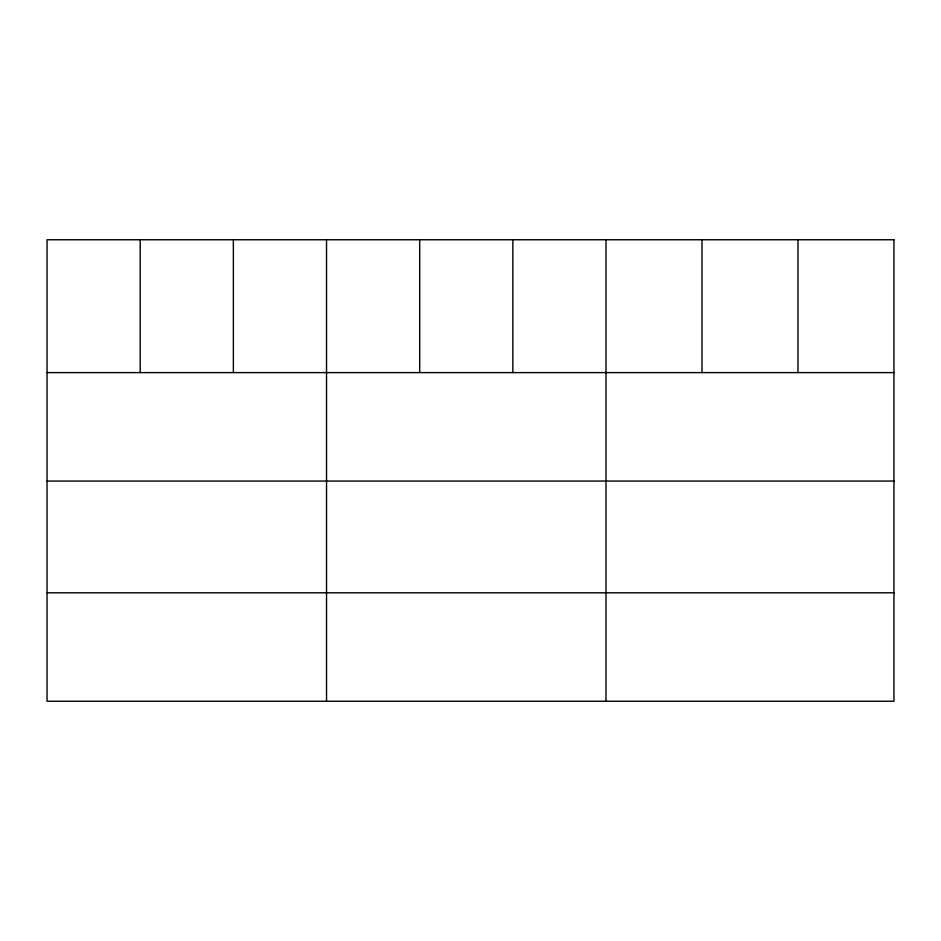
<?xml version="1.0" encoding="UTF-8"?>
<svg xmlns="http://www.w3.org/2000/svg" width="941" height="941" viewBox="0 0 941 941"><rect width="100%" height="100%" fill="white"/><g stroke="black" fill="none" stroke-linecap="round" stroke-linejoin="round"><path stroke-width="1.41" d="M47.05 372.612L893.95 372.612M47.05 481.063L893.95 481.063M47.05 592.795L893.95 592.795M797.968 239.755L797.968 372.612M701.986 239.755L701.986 372.612M606.004 239.755L606.004 701.245M512.845 239.755L512.845 372.612M419.686 239.755L419.686 372.612M326.527 239.755L326.527 701.245M233.368 239.755L233.368 372.612M140.209 239.755L140.209 372.612M893.95 239.755L47.05 239.755L47.05 701.245L893.95 701.245L893.95 239.755"/></g></svg>
